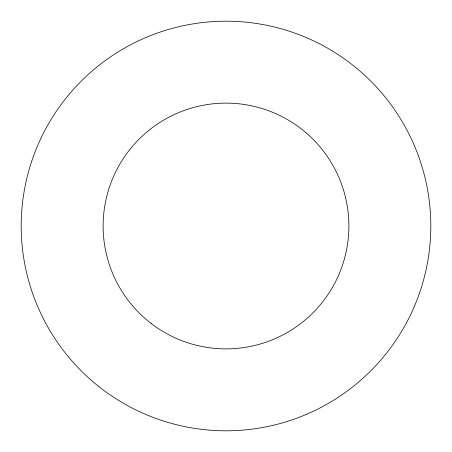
<?xml version="1.0" encoding="UTF-8"?>
<svg xmlns="http://www.w3.org/2000/svg" width="452" height="452" viewBox="0 0 452 452"><rect width="100%" height="100%" fill="white"/><g stroke="black" fill="none" stroke-linecap="round" stroke-linejoin="round"><path stroke-width="0.68" d="M99.078 386.731A204.801 204.801 0 0 0 428.66 255.549A204.801 204.801 0 0 0 150.262 35.719A204.801 204.801 0 0 0 99.078 386.731M151.194 323.485A122.882 122.882 0 0 0 347.831 242.04A122.882 122.882 0 0 0 178.975 112.475A122.882 122.882 0 0 0 151.194 323.485"/></g></svg>
